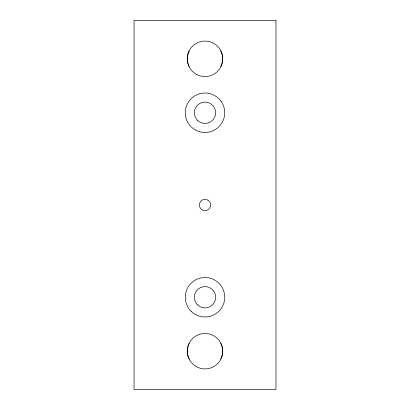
<?xml version="1.0" encoding="UTF-8"?>
<svg xmlns="http://www.w3.org/2000/svg" width="410" height="410" viewBox="0 0 410 410"><rect width="100%" height="100%" fill="white"/><g stroke="black" fill="none" stroke-linecap="round" stroke-linejoin="round"><path stroke-width="0.61" d="M189.195 51.014C186.714 55.832 186.714 61.807 189.195 66.625M220.805 66.625C223.286 61.807 223.286 55.832 220.805 51.014M189.195 343.375C186.714 348.192 186.714 354.168 189.195 358.986M220.805 358.986C223.286 354.168 223.286 348.192 220.805 343.375M275.961 20.5L134.039 20.5L134.039 389.5L275.961 389.5L275.961 20.5M196.129 74.184A17.743 17.743 0 0 0 222.743 58.82A17.743 17.743 0 0 0 196.129 43.455A17.743 17.743 0 0 0 196.129 74.184M202.161 209.915A5.678 5.678 0 0 0 210.678 205A5.678 5.678 0 0 0 202.161 200.085A5.678 5.678 0 0 0 202.161 209.915M195.129 129.842A19.736 19.736 0 0 0 224.736 112.75A19.736 19.736 0 0 0 195.129 95.658A19.736 19.736 0 0 0 195.129 129.842M197.471 120.279A10.645 10.645 0 0 0 215.281 115.507A10.645 10.645 0 0 0 202.243 102.469A10.645 10.645 0 0 0 197.471 120.279M196.129 366.545A17.743 17.743 0 0 0 222.743 351.18A17.743 17.743 0 0 0 196.129 335.816A17.743 17.743 0 0 0 196.129 366.545M191.045 311.205A19.736 19.736 0 0 0 224.065 302.36A19.736 19.736 0 0 0 199.89 278.185A19.736 19.736 0 0 0 191.045 311.205M197.471 304.779A10.645 10.645 0 0 0 215.281 300.007A10.645 10.645 0 0 0 202.243 286.969A10.645 10.645 0 0 0 197.471 304.779"/></g></svg>
